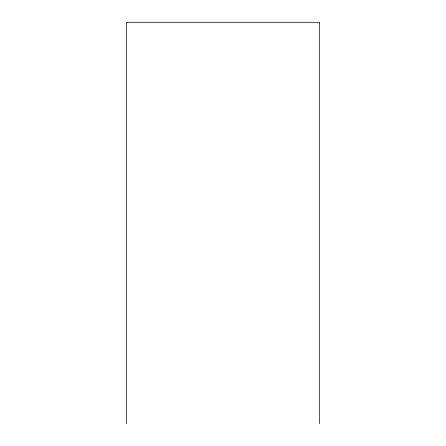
<?xml version="1.0" encoding="UTF-8"?>
<svg xmlns="http://www.w3.org/2000/svg" width="446" height="446" viewBox="0 0 446 446"><rect width="100%" height="100%" fill="white"/><g stroke="black" fill="none" stroke-linecap="round" stroke-linejoin="round"><path stroke-width="0.67" d="M319.631 423.7L319.631 22.3L126.369 22.3L126.369 423.7"/></g></svg>
